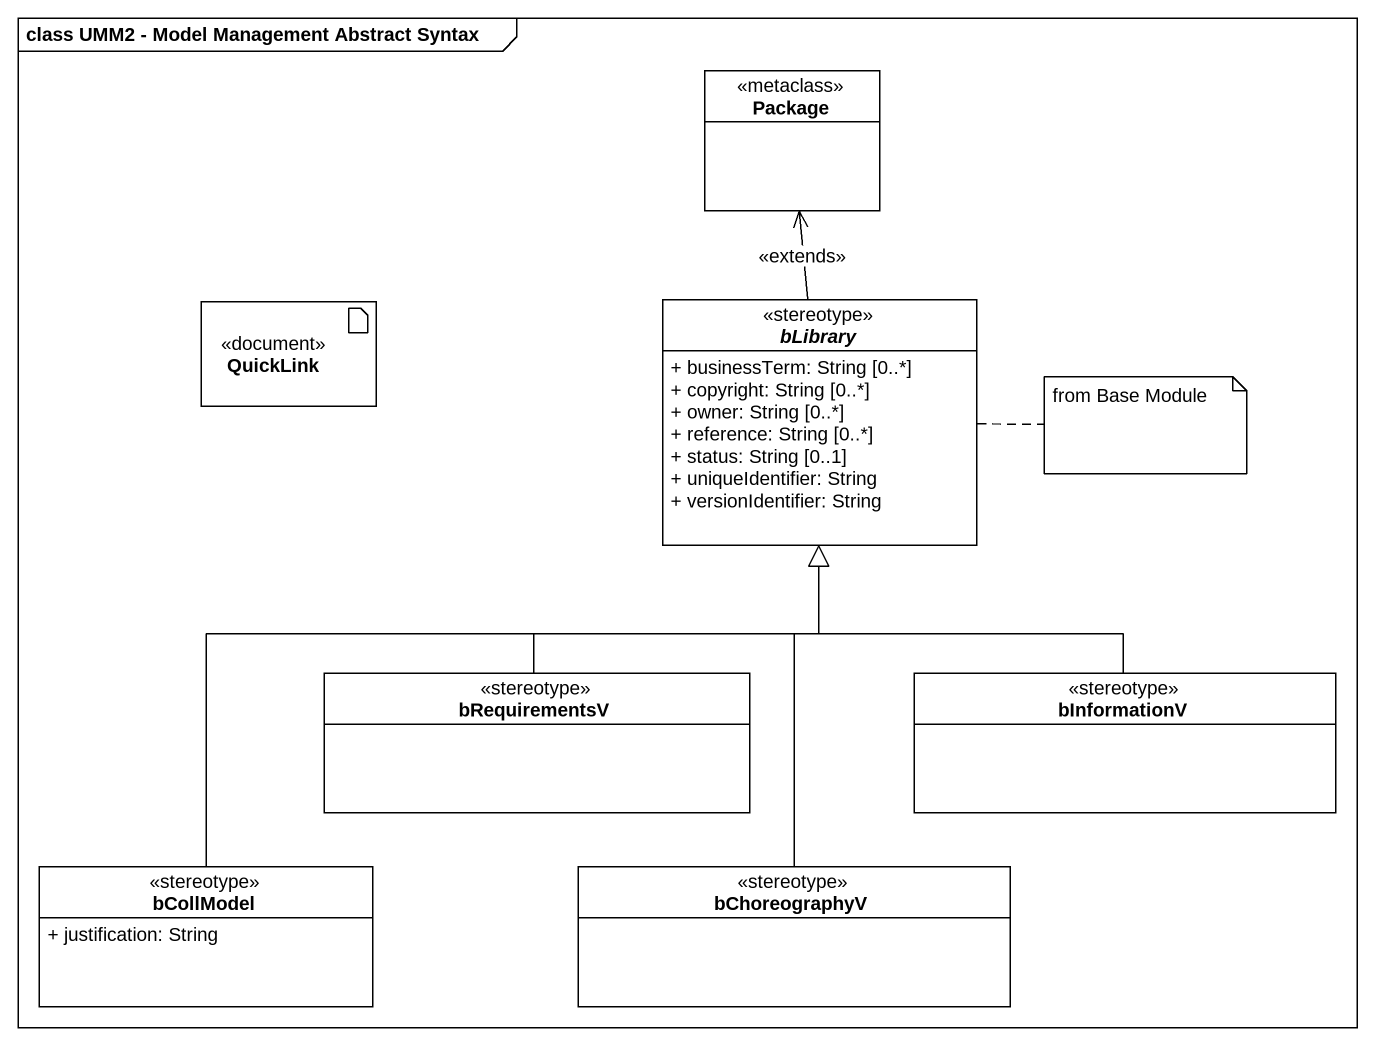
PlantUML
@startuml
mainframe class UMM2 - Model Management Abstract Syntax
allowmixing
hide circle
hide empty members
skinparam classAttributeIconSize 0
class "Package" as Package_ <<metaclass>>
artifact QuickLink <<document>>
abstract class bLibrary <<stereotype>> {
  + businessTerm: String [0..*]
  + copyright: String [0..*]
  + owner: String [0..*]
  + reference: String [0..*]
  + status: String [0..1]
  + uniqueIdentifier: String
  + versionIdentifier: String
}
class bRequirementsV <<stereotype>>
class bInformationV <<stereotype>>
class bCollModel <<stereotype>> {
  + justification: String
}
class bChoreographyV <<stereotype>>
bLibrary -up-> Package_ : <<extends>>
bRequirementsV -up-|> bLibrary
bInformationV -up-|> bLibrary
bCollModel -up-|> bLibrary
bChoreographyV -up-|> bLibrary
note right of bLibrary : from Base Module
@enduml
